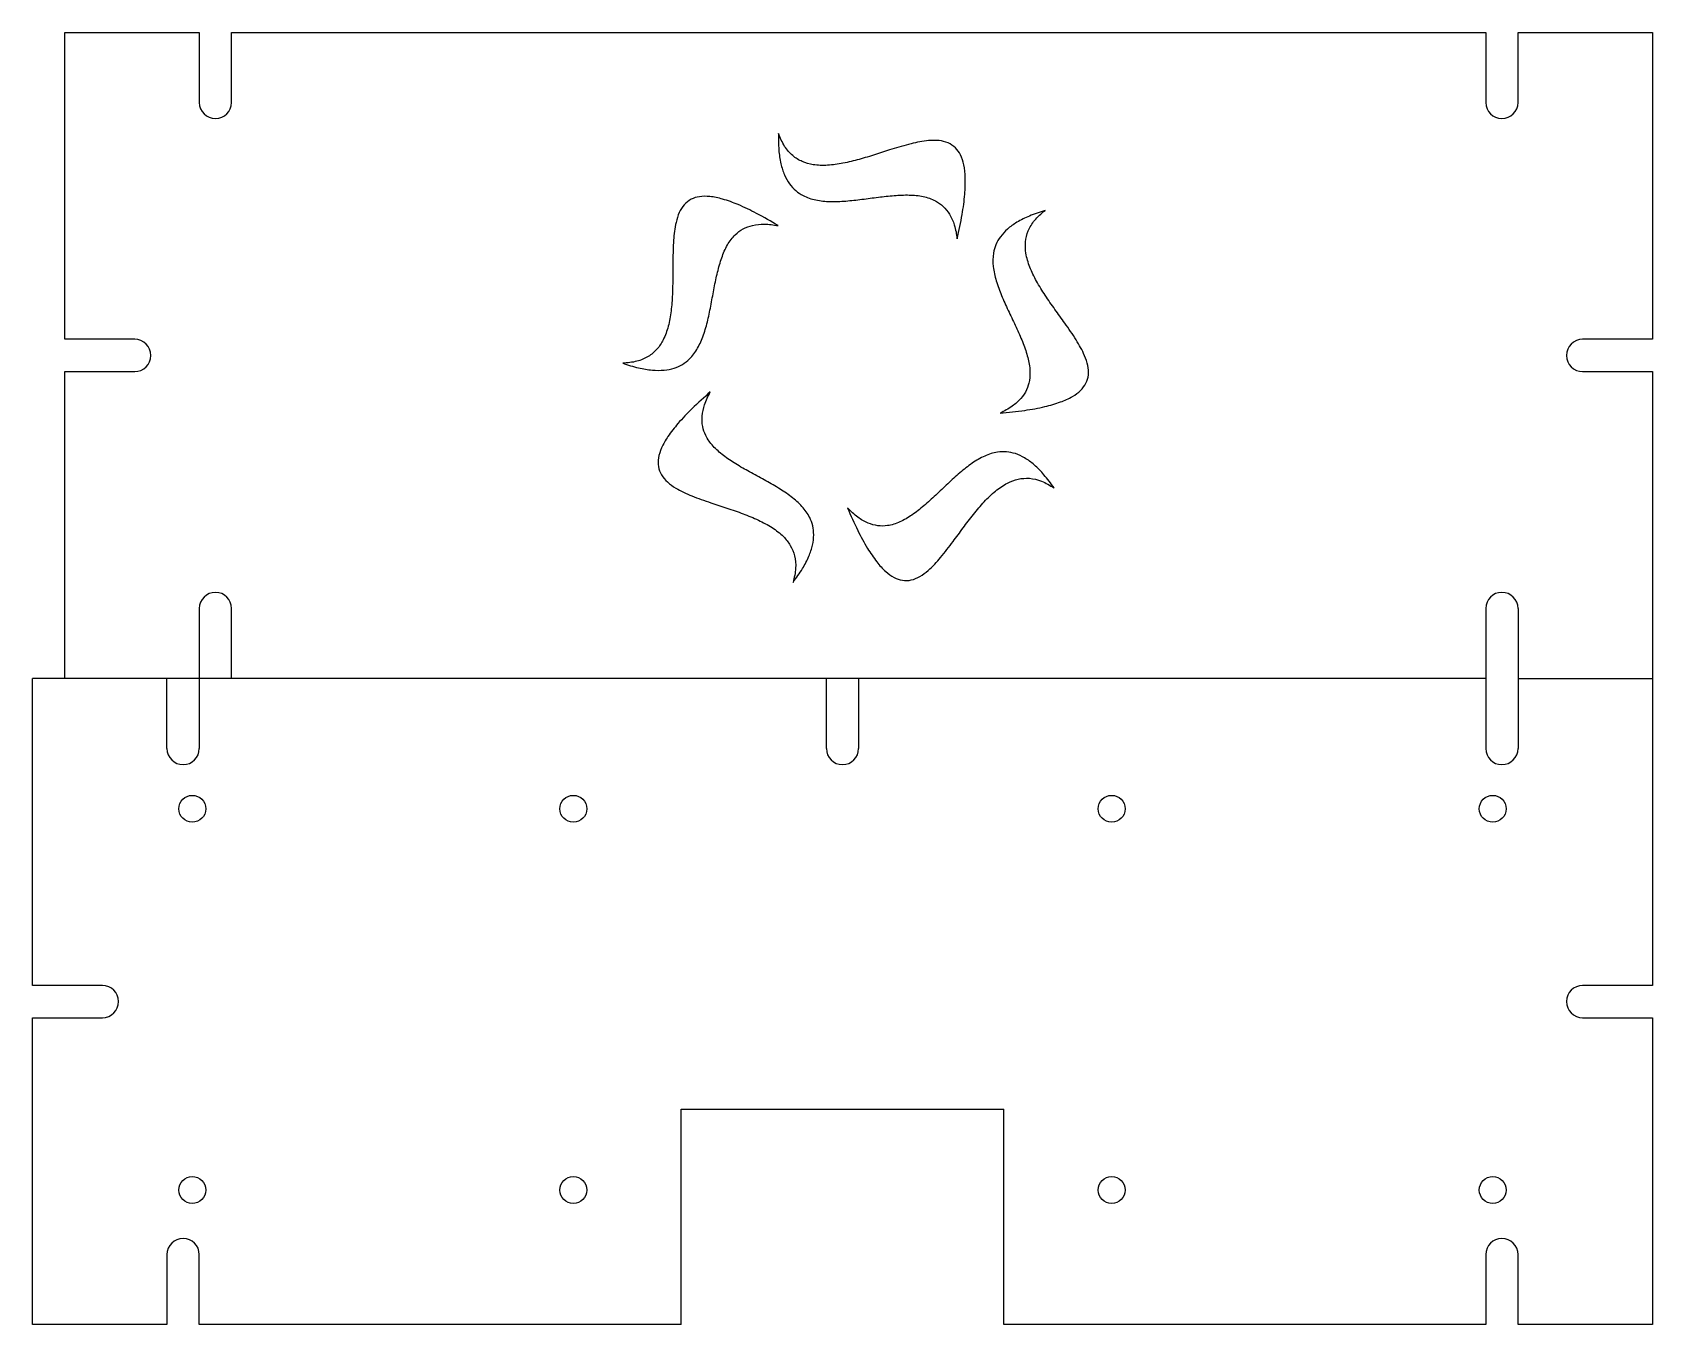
# Model space of a CAD drawing. Header units: millimetres. Extents: x -6 to 295, y -386 to -146.
import ezdxf

# ---------------------------------------------------------------- set-up
doc = ezdxf.new("R2010")
doc.units = ezdxf.units.MM

msp = doc.modelspace()

# ---------------------------------------------------------------- linework, layer by layer
at = {"color": 7, "linetype": 'Continuous', "lineweight": 25}
for p, q in [((-0.45, -203.31), (-0.45, -146.31)), ((-0.45, -146.31), (24.55, -146.31)), ((24.55, -146.31), (24.55, -159.31)), ((30.55, -159.31), (30.55, -146.31)), ((30.55, -146.31), (263.55, -146.31)), ((263.55, -146.31), (263.55, -159.31)), ((269.55, -159.31), (269.55, -146.31)), ((269.55, -146.31), (294.55, -146.31)), ((294.55, -146.31), (294.55, -203.31)), ((12.55, -203.31), (-0.45, -203.31)), ((294.55, -203.31), (281.55, -203.31)), ((-0.45, -209.31), (12.55, -209.31)), ((-0.45, -266.31), (-0.45, -209.31)), ((281.55, -209.31), (294.55, -209.31)), ((294.55, -209.31), (294.55, -323.31)), ((24.55, -253.31), (24.55, -279.31)), ((30.55, -266.31), (30.55, -253.31)), ((263.55, -253.31), (263.55, -279.31)), ((269.55, -253.31), (269.55, -279.31)), ((-6.45, -323.31), (-6.45, -266.31)), ((263.55, -266.31), (-6.45, -266.31)), ((18.55, -279.31), (18.55, -266.31)), ((141.05, -279.31), (141.05, -266.31)), ((147.05, -266.31), (147.05, -279.31)), ((269.55, -266.31), (294.55, -266.31)), ((6.55, -323.31), (-6.45, -323.31)), ((294.55, -323.31), (281.55, -323.31)), ((-6.45, -329.31), (6.55, -329.31)), ((-6.45, -386.31), (-6.45, -329.31)), ((281.55, -329.31), (294.55, -329.31)), ((294.55, -329.31), (294.55, -386.31)), ((114.05, -346.31), (174.05, -346.31)), ((114.05, -386.31), (114.05, -346.31)), ((174.05, -386.31), (174.05, -346.31)), ((18.55, -373.31), (18.55, -386.31)), ((24.55, -386.31), (24.55, -373.31)), ((263.55, -373.31), (263.55, -386.31)), ((269.55, -386.31), (269.55, -373.31)), ((18.55, -386.31), (-6.45, -386.31)), ((114.05, -386.31), (24.55, -386.31)), ((263.55, -386.31), (174.05, -386.31)), ((294.55, -386.31), (269.55, -386.31))]:
    msp.add_line(p, q, dxfattribs=at)
for centre in [(23.25, -290.51), (94.05, -290.51), (194.05, -290.51), (264.85, -290.51), (23.25, -361.31), (94.05, -361.31), (194.05, -361.31), (264.85, -361.31)]:
    msp.add_circle(centre, 2.5, dxfattribs=at)
for centre, start, end in [((27.55, -159.31), 180, 0), ((266.55, -159.31), 180, 0), ((12.55, -206.31), 270, 90), ((281.55, -206.31), 90, 270), ((27.55, -253.31), 0, 180), ((266.55, -253.31), 0, 180), ((21.55, -279.31), 180, 0), ((144.05, -279.31), 180, 0), ((266.55, -279.31), 180, 0), ((6.55, -326.31), 270, 90), ((281.55, -326.31), 90, 270), ((21.55, -373.31), 0, 180), ((266.55, -373.31), 0, 180)]:
    msp.add_arc(centre, 3, start, end, dxfattribs=at)
for points, knots in [([(132.13, -165.06), (132.14, -166.09), (132.14, -167.98), (132.52, -170.58), (133.18, -172.72), (134.12, -174.42), (135.3, -175.73), (136.93, -176.82), (139.13, -177.53), (141.82, -177.78), (144.7, -177.65), (147.68, -177.31), (150.67, -176.9), (153.6, -176.57), (156.39, -176.45), (158.99, -176.68), (161.16, -177.4), (162.84, -178.58), (164.06, -180.13), (164.96, -182.19), (165.22, -183.77), (165.36, -184.63)], [0, 0, 0, 0, 0.066365, 0.122093, 0.169153, 0.2098, 0.246486, 0.281576, 0.335475, 0.393331, 0.455542, 0.520785, 0.586953, 0.650588, 0.710883, 0.766606, 0.818196, 0.85656, 0.897296, 0.943945, 1, 1, 1, 1]), ([(165.36, -184.63), (165.69, -183.12), (166.29, -180.39), (166.8, -176.6), (166.92, -173.5), (166.68, -171.03), (166.08, -169.12), (165.09, -167.66), (163.67, -166.72), (161.92, -166.33), (159.58, -166.37), (156.63, -166.97), (153.37, -167.95), (150.17, -168.99), (147.17, -169.91), (144.21, -170.65), (141.35, -171.06), (138.77, -171), (136.54, -170.39), (134.68, -169.24), (133.11, -167.42), (132.48, -165.89), (132.13, -165.06)], [0, 0, 0, 0, 0.085561, 0.155829, 0.212494, 0.257515, 0.293317, 0.323, 0.353561, 0.385493, 0.42123, 0.482892, 0.55231, 0.610873, 0.669763, 0.726909, 0.780654, 0.830261, 0.869165, 0.907987, 0.950219, 1, 1, 1, 1]), ([(132.09, -182.19), (130.76, -181.41), (128.34, -180), (124.9, -178.34), (121.99, -177.27), (119.57, -176.74), (117.56, -176.72), (115.87, -177.21), (114.54, -178.27), (113.63, -179.81), (112.94, -182.04), (112.6, -185.04), (112.53, -188.44), (112.52, -191.8), (112.47, -194.94), (112.25, -197.99), (111.76, -200.84), (110.91, -203.27), (109.64, -205.21), (107.97, -206.62), (105.76, -207.55), (104.1, -207.67), (103.21, -207.74)], [0, 0, 0, 0, 0.085561, 0.155829, 0.212494, 0.257515, 0.293317, 0.323, 0.353561, 0.385493, 0.42123, 0.482892, 0.55231, 0.610873, 0.669763, 0.726909, 0.780654, 0.830261, 0.869165, 0.907987, 0.950219, 1, 1, 1, 1]), ([(181.67, -179.38), (180.69, -179.7), (178.89, -180.29), (176.53, -181.46), (174.71, -182.74), (173.38, -184.16), (172.5, -185.68), (171.97, -187.57), (171.96, -189.88), (172.57, -192.52), (173.58, -195.22), (174.82, -197.95), (176.14, -200.67), (177.36, -203.35), (178.33, -205.96), (178.91, -208.51), (178.9, -210.8), (178.3, -212.76), (177.2, -214.4), (175.52, -215.89), (174.1, -216.63), (173.33, -217.03)], [0, 0, 0, 0, 0.066365, 0.122093, 0.169153, 0.2098, 0.246486, 0.281576, 0.335475, 0.393331, 0.455542, 0.520785, 0.586953, 0.650588, 0.710883, 0.766606, 0.818196, 0.85656, 0.897296, 0.943945, 1, 1, 1, 1]), ([(173.33, -217.03), (174.86, -216.87), (177.65, -216.6), (181.41, -215.91), (184.39, -215.07), (186.66, -214.08), (188.3, -212.91), (189.37, -211.52), (189.83, -209.88), (189.66, -208.1), (188.9, -205.89), (187.42, -203.27), (185.48, -200.47), (183.5, -197.75), (181.7, -195.18), (180.09, -192.59), (178.81, -189.99), (178.07, -187.52), (177.96, -185.21), (178.48, -183.09), (179.72, -181.04), (180.99, -179.96), (181.67, -179.38)], [0, 0, 0, 0, 0.085561, 0.155829, 0.212494, 0.257515, 0.293317, 0.323, 0.353561, 0.385493, 0.42123, 0.482892, 0.55231, 0.610873, 0.669763, 0.726909, 0.780654, 0.830261, 0.869165, 0.907987, 0.950219, 1, 1, 1, 1]), ([(103.21, -207.74), (104.19, -208.06), (105.99, -208.64), (108.59, -209.08), (110.82, -209.11), (112.73, -208.75), (114.33, -208.03), (115.88, -206.81), (117.24, -204.95), (118.3, -202.46), (119.07, -199.69), (119.66, -196.74), (120.2, -193.77), (120.79, -190.88), (121.54, -188.2), (122.56, -185.8), (123.92, -183.95), (125.56, -182.72), (127.41, -182.04), (129.65, -181.82), (131.23, -182.06), (132.09, -182.19)], [0, 0, 0, 0, 0.066365, 0.122093, 0.169153, 0.2098, 0.246486, 0.281576, 0.335475, 0.393331, 0.455542, 0.520785, 0.586953, 0.650588, 0.710883, 0.766606, 0.818196, 0.85656, 0.897296, 0.943945, 1, 1, 1, 1]), ([(119.49, -213.08), (118.34, -214.1), (116.24, -215.97), (113.6, -218.73), (111.69, -221.16), (110.43, -223.31), (109.79, -225.21), (109.74, -226.97), (110.34, -228.56), (111.52, -229.91), (113.43, -231.25), (116.17, -232.49), (119.39, -233.62), (122.59, -234.66), (125.55, -235.68), (128.38, -236.83), (130.94, -238.18), (132.99, -239.74), (134.44, -241.54), (135.27, -243.57), (135.47, -245.95), (135.08, -247.57), (134.87, -248.45)], [0, 0, 0, 0, 0.0855611, 0.1558293, 0.2124937, 0.2575151, 0.2933173, 0.3230004, 0.3535614, 0.385493, 0.4212301, 0.4828924, 0.5523104, 0.6108729, 0.6697635, 0.7269092, 0.7806541, 0.8302612, 0.8691655, 0.9079865, 0.9502193, 1, 1, 1, 1]), ([(134.87, -248.45), (135.47, -247.61), (136.58, -246.08), (137.8, -243.74), (138.52, -241.63), (138.77, -239.7), (138.58, -237.95), (137.9, -236.11), (136.54, -234.24), (134.5, -232.46), (132.11, -230.87), (129.49, -229.4), (126.83, -227.97), (124.26, -226.51), (121.94, -224.97), (119.98, -223.25), (118.64, -221.4), (117.98, -219.46), (117.9, -217.48), (118.38, -215.29), (119.1, -213.86), (119.49, -213.08)], [0, 0, 0, 0, 0.066365, 0.122093, 0.169153, 0.2098, 0.246486, 0.281576, 0.335475, 0.393331, 0.455542, 0.520785, 0.586953, 0.650588, 0.710883, 0.766606, 0.818196, 0.85656, 0.897296, 0.943945, 1, 1, 1, 1]), ([(183.36, -230.91), (182.75, -230.08), (181.64, -228.55), (179.8, -226.67), (178.01, -225.33), (176.25, -224.5), (174.53, -224.14), (172.56, -224.22), (170.37, -224.93), (168.04, -226.32), (165.79, -228.11), (163.58, -230.14), (161.4, -232.23), (159.23, -234.22), (157.04, -235.95), (154.8, -237.29), (152.62, -237.99), (150.57, -238.02), (148.67, -237.48), (146.73, -236.34), (145.59, -235.22), (144.97, -234.61)], [0, 0, 0, 0, 0.066365, 0.122093, 0.169153, 0.2098, 0.246486, 0.281576, 0.335475, 0.393331, 0.455542, 0.520785, 0.586953, 0.650588, 0.710883, 0.766606, 0.818196, 0.85656, 0.897296, 0.943945, 1, 1, 1, 1]), ([(144.97, -234.61), (145.59, -236.02), (146.72, -238.59), (148.53, -241.95), (150.25, -244.53), (151.9, -246.38), (153.51, -247.58), (155.17, -248.17), (156.87, -248.1), (158.51, -247.39), (160.38, -245.98), (162.41, -243.76), (164.48, -241.05), (166.45, -238.33), (168.34, -235.83), (170.31, -233.49), (172.38, -231.47), (174.5, -230.01), (176.66, -229.19), (178.84, -229.02), (181.18, -229.57), (182.59, -230.44), (183.36, -230.91)], [0, 0, 0, 0, 0.085561, 0.155829, 0.212494, 0.257515, 0.293317, 0.323, 0.353561, 0.385493, 0.42123, 0.482892, 0.55231, 0.610873, 0.669763, 0.726909, 0.780654, 0.830261, 0.869165, 0.907987, 0.950219, 1, 1, 1, 1])]:
    msp.add_open_spline(points, degree=3, knots=knots, dxfattribs=at)

doc.saveas('drawing.dxf')
